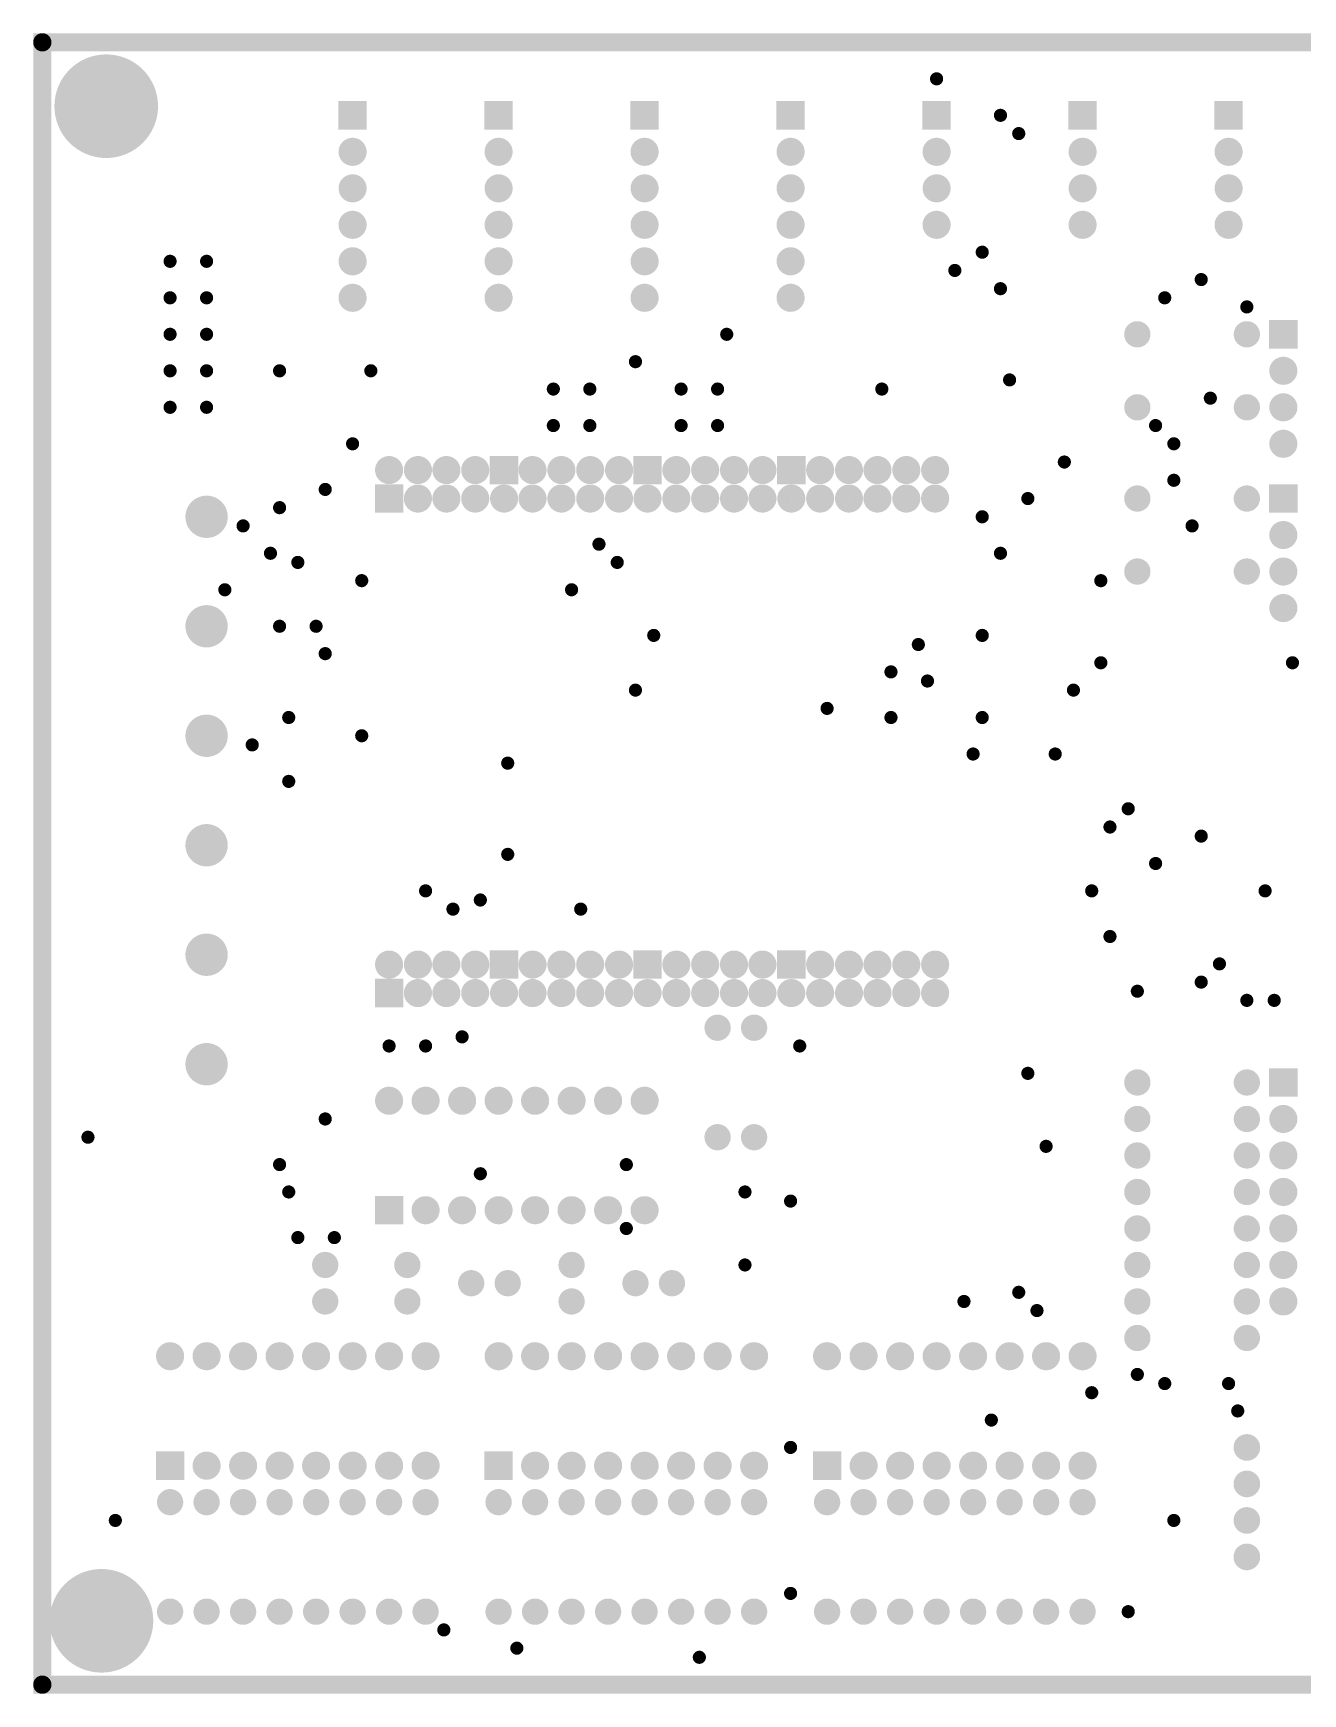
# Model space of a CAD drawing. Extents: x 0.17 to 7.45, y 0.15 to 4.7.
# Drawn here: x 0.171 to 3.649, y 0.146 to 4.696 of the extents above; entities that cross this region are included whole.
import ezdxf

# ---------------------------------------------------------------- set-up
doc = ezdxf.new("R2010")
doc.units = 0

msp = doc.modelspace()

# ---------------------------------------------------------------- linework, layer by layer
at = {"const_width": 0.05}
msp.add_lwpolyline([(0.196, 0.171), (0.196, 4.671), (7.421, 4.671), (7.421, 0.171), (0.196, 0.171)], close=True, dxfattribs=at)
at = {"const_width": 0.025}
for points in [[(0.1835, 4.671, 1), (0.2085, 4.671, 1)], [(0.1835, 0.171, 1), (0.2085, 0.171, 1)], [(0.1835, 0.171, 1), (0.2085, 0.171, 1)]]:
    msp.add_lwpolyline(points, format="xyb", close=True, dxfattribs=at)
at = {"layer": 'GND'}
for points, const_width in [([(0.3, 4.496, 1), (0.442, 4.496, 1)], 0.142), ([(2.637, 4.571, 1), (2.655, 4.571, 1)], 0.018), ([(2.637, 4.571, 1), (2.655, 4.571, 1)], 0.018), ([(2.812, 4.471, 1), (2.83, 4.471, 1)], 0.018), ([(2.862, 4.421, 1), (2.88, 4.421, 1)], 0.018), ([(1.027, 4.371, 1), (1.065, 4.371, 1)], 0.039), ([(1.427, 4.371, 1), (1.465, 4.371, 1)], 0.039), ([(1.827, 4.371, 1), (1.865, 4.371, 1)], 0.039), ([(2.227, 4.371, 1), (2.265, 4.371, 1)], 0.039), ([(2.627, 4.371, 1), (2.665, 4.371, 1)], 0.039), ([(3.027, 4.371, 1), (3.065, 4.371, 1)], 0.039), ([(3.427, 4.371, 1), (3.465, 4.371, 1)], 0.039), ([(1.027, 4.271, 1), (1.065, 4.271, 1)], 0.039), ([(1.427, 4.271, 1), (1.465, 4.271, 1)], 0.039), ([(1.827, 4.271, 1), (1.865, 4.271, 1)], 0.039), ([(2.227, 4.271, 1), (2.265, 4.271, 1)], 0.039), ([(2.627, 4.271, 1), (2.665, 4.271, 1)], 0.039), ([(3.027, 4.271, 1), (3.065, 4.271, 1)], 0.039), ([(3.427, 4.271, 1), (3.465, 4.271, 1)], 0.039), ([(1.027, 4.171, 1), (1.065, 4.171, 1)], 0.039), ([(1.427, 4.171, 1), (1.465, 4.171, 1)], 0.039), ([(1.827, 4.171, 1), (1.865, 4.171, 1)], 0.039), ([(2.227, 4.171, 1), (2.265, 4.171, 1)], 0.039), ([(2.627, 4.171, 1), (2.665, 4.171, 1)], 0.039), ([(3.027, 4.171, 1), (3.065, 4.171, 1)], 0.039), ([(3.427, 4.171, 1), (3.465, 4.171, 1)], 0.039), ([(1.027, 4.071, 1), (1.065, 4.071, 1)], 0.039), ([(1.427, 4.071, 1), (1.465, 4.071, 1)], 0.039), ([(1.827, 4.071, 1), (1.865, 4.071, 1)], 0.039), ([(2.227, 4.071, 1), (2.265, 4.071, 1)], 0.039), ([(2.762, 4.096, 1), (2.78, 4.096, 1)], 0.018), ([(0.537, 4.071, 1), (0.555, 4.071, 1)], 0.018), ([(0.637, 4.071, 1), (0.655, 4.071, 1)], 0.018), ([(2.687, 4.046, 1), (2.705, 4.046, 1)], 0.018), ([(1.027, 3.971, 1), (1.065, 3.971, 1)], 0.039), ([(1.427, 3.971, 1), (1.465, 3.971, 1)], 0.039), ([(1.827, 3.971, 1), (1.865, 3.971, 1)], 0.039), ([(2.227, 3.971, 1), (2.265, 3.971, 1)], 0.039), ([(2.812, 3.996, 1), (2.83, 3.996, 1)], 0.018), ([(3.362, 4.021, 1), (3.38, 4.021, 1)], 0.018), ([(0.537, 3.971, 1), (0.555, 3.971, 1)], 0.018), ([(0.637, 3.971, 1), (0.655, 3.971, 1)], 0.018), ([(3.262, 3.971, 1), (3.28, 3.971, 1)], 0.018), ([(3.487, 3.946, 1), (3.505, 3.946, 1)], 0.018), ([(0.537, 3.871, 1), (0.555, 3.871, 1)], 0.018), ([(0.637, 3.871, 1), (0.655, 3.871, 1)], 0.018), ([(2.062, 3.871, 1), (2.08, 3.871, 1)], 0.018), ([(3.178, 3.871, 1), (3.214, 3.871, 1)], 0.036), ([(3.478, 3.871, 1), (3.514, 3.871, 1)], 0.036), ([(0.537, 3.771, 1), (0.555, 3.771, 1)], 0.018), ([(0.637, 3.771, 1), (0.655, 3.771, 1)], 0.018), ([(0.837, 3.771, 1), (0.855, 3.771, 1)], 0.018), ([(1.087, 3.771, 1), (1.105, 3.771, 1)], 0.018), ([(1.087, 3.771, 1), (1.105, 3.771, 1)], 0.018), ([(1.812, 3.796, 1), (1.83, 3.796, 1)], 0.018), ([(3.577, 3.771, 1), (3.615, 3.771, 1)], 0.039), ([(1.587, 3.721, 1), (1.605, 3.721, 1)], 0.018), ([(1.687, 3.721, 1), (1.705, 3.721, 1)], 0.018), ([(1.937, 3.721, 1), (1.955, 3.721, 1)], 0.018), ([(2.037, 3.721, 1), (2.055, 3.721, 1)], 0.018), ([(2.487, 3.721, 1), (2.505, 3.721, 1)], 0.018), ([(2.837, 3.746, 1), (2.855, 3.746, 1)], 0.018), ([(0.537, 3.671, 1), (0.555, 3.671, 1)], 0.018), ([(0.637, 3.671, 1), (0.655, 3.671, 1)], 0.018), ([(3.178, 3.671, 1), (3.214, 3.671, 1)], 0.036), ([(3.387, 3.696, 1), (3.405, 3.696, 1)], 0.018), ([(3.478, 3.671, 1), (3.514, 3.671, 1)], 0.036), ([(3.577, 3.671, 1), (3.615, 3.671, 1)], 0.039), ([(1.587, 3.621, 1), (1.605, 3.621, 1)], 0.018), ([(1.687, 3.621, 1), (1.705, 3.621, 1)], 0.018), ([(1.937, 3.621, 1), (1.955, 3.621, 1)], 0.018), ([(2.037, 3.621, 1), (2.055, 3.621, 1)], 0.018), ([(3.237, 3.621, 1), (3.255, 3.621, 1)], 0.018), ([(3.577, 3.571, 1), (3.615, 3.571, 1)], 0.039), ([(1.037, 3.571, 1), (1.055, 3.571, 1)], 0.018), ([(3.287, 3.571, 1), (3.305, 3.571, 1)], 0.018), ([(1.127, 3.499, 1), (1.165, 3.499, 1)], 0.039), ([(1.206, 3.499, 1), (1.244, 3.499, 1)], 0.039), ([(1.284, 3.499, 1), (1.322, 3.499, 1)], 0.039), ([(1.363, 3.499, 1), (1.401, 3.499, 1)], 0.039), ([(1.52, 3.499, 1), (1.558, 3.499, 1)], 0.039), ([(1.599, 3.499, 1), (1.637, 3.499, 1)], 0.039), ([(1.678, 3.499, 1), (1.716, 3.499, 1)], 0.039), ([(1.757, 3.499, 1), (1.795, 3.499, 1)], 0.039), ([(1.914, 3.499, 1), (1.952, 3.499, 1)], 0.039), ([(1.993, 3.499, 1), (2.031, 3.499, 1)], 0.039), ([(2.072, 3.499, 1), (2.11, 3.499, 1)], 0.039), ([(2.15, 3.499, 1), (2.188, 3.499, 1)], 0.039), ([(2.308, 3.499, 1), (2.346, 3.499, 1)], 0.039), ([(2.387, 3.499, 1), (2.425, 3.499, 1)], 0.039), ([(2.465, 3.499, 1), (2.503, 3.499, 1)], 0.039), ([(2.544, 3.499, 1), (2.582, 3.499, 1)], 0.039), ([(2.623, 3.499, 1), (2.661, 3.499, 1)], 0.039), ([(2.987, 3.521, 1), (3.005, 3.521, 1)], 0.018), ([(0.962, 3.446, 1), (0.98, 3.446, 1)], 0.018), ([(1.206, 3.421, 1), (1.244, 3.421, 1)], 0.039), ([(1.284, 3.421, 1), (1.322, 3.421, 1)], 0.039), ([(1.363, 3.421, 1), (1.401, 3.421, 1)], 0.039), ([(1.442, 3.421, 1), (1.48, 3.421, 1)], 0.039), ([(1.52, 3.421, 1), (1.558, 3.421, 1)], 0.039), ([(1.599, 3.421, 1), (1.637, 3.421, 1)], 0.039), ([(1.678, 3.421, 1), (1.716, 3.421, 1)], 0.039), ([(1.757, 3.421, 1), (1.795, 3.421, 1)], 0.039), ([(1.835, 3.421, 1), (1.873, 3.421, 1)], 0.039), ([(1.914, 3.421, 1), (1.952, 3.421, 1)], 0.039), ([(1.993, 3.421, 1), (2.031, 3.421, 1)], 0.039), ([(2.072, 3.421, 1), (2.11, 3.421, 1)], 0.039), ([(2.15, 3.421, 1), (2.188, 3.421, 1)], 0.039), ([(2.229, 3.421, 1), (2.267, 3.421, 1)], 0.039), ([(2.308, 3.421, 1), (2.346, 3.421, 1)], 0.039), ([(2.387, 3.421, 1), (2.425, 3.421, 1)], 0.039), ([(2.465, 3.421, 1), (2.503, 3.421, 1)], 0.039), ([(2.544, 3.421, 1), (2.582, 3.421, 1)], 0.039), ([(2.623, 3.421, 1), (2.661, 3.421, 1)], 0.039), ([(3.287, 3.471, 1), (3.305, 3.471, 1)], 0.018), ([(0.617, 3.371, 1), (0.675, 3.371, 1)], 0.058), ([(0.837, 3.396, 1), (0.855, 3.396, 1)], 0.018), ([(2.887, 3.421, 1), (2.905, 3.421, 1)], 0.018), ([(3.178, 3.421, 1), (3.214, 3.421, 1)], 0.036), ([(3.478, 3.421, 1), (3.514, 3.421, 1)], 0.036), ([(2.762, 3.371, 1), (2.78, 3.371, 1)], 0.018), ([(0.737, 3.346, 1), (0.755, 3.346, 1)], 0.018), ([(3.337, 3.346, 1), (3.355, 3.346, 1)], 0.018), ([(3.577, 3.321, 1), (3.615, 3.321, 1)], 0.039), ([(0.812, 3.271, 1), (0.83, 3.271, 1)], 0.018), ([(1.712, 3.296, 1), (1.73, 3.296, 1)], 0.018), ([(2.812, 3.271, 1), (2.83, 3.271, 1)], 0.018), ([(0.887, 3.246, 1), (0.905, 3.246, 1)], 0.018), ([(1.762, 3.246, 1), (1.78, 3.246, 1)], 0.018), ([(3.178, 3.221, 1), (3.214, 3.221, 1)], 0.036), ([(3.478, 3.221, 1), (3.514, 3.221, 1)], 0.036), ([(3.577, 3.221, 1), (3.615, 3.221, 1)], 0.039), ([(0.687, 3.171, 1), (0.705, 3.171, 1)], 0.018), ([(1.062, 3.196, 1), (1.08, 3.196, 1)], 0.018), ([(1.637, 3.171, 1), (1.655, 3.171, 1)], 0.018), ([(1.637, 3.171, 1), (1.655, 3.171, 1)], 0.018), ([(3.087, 3.196, 1), (3.105, 3.196, 1)], 0.018), ([(3.577, 3.121, 1), (3.615, 3.121, 1)], 0.039), ([(0.617, 3.071, 1), (0.675, 3.071, 1)], 0.058), ([(0.837, 3.071, 1), (0.855, 3.071, 1)], 0.018), ([(0.937, 3.071, 1), (0.955, 3.071, 1)], 0.018), ([(1.862, 3.046, 1), (1.88, 3.046, 1)], 0.018), ([(2.762, 3.046, 1), (2.78, 3.046, 1)], 0.018), ([(0.962, 2.996, 1), (0.98, 2.996, 1)], 0.018), ([(2.587, 3.021, 1), (2.605, 3.021, 1)], 0.018), ([(2.512, 2.946, 1), (2.53, 2.946, 1)], 0.018), ([(3.087, 2.971, 1), (3.105, 2.971, 1)], 0.018), ([(3.612, 2.971, 1), (3.63, 2.971, 1)], 0.018), ([(1.812, 2.896, 1), (1.83, 2.896, 1)], 0.018), ([(1.812, 2.896, 1), (1.83, 2.896, 1)], 0.018), ([(2.612, 2.921, 1), (2.63, 2.921, 1)], 0.018), ([(3.012, 2.896, 1), (3.03, 2.896, 1)], 0.018), ([(0.617, 2.771, 1), (0.675, 2.771, 1)], 0.058), ([(0.862, 2.821, 1), (0.88, 2.821, 1)], 0.018), ([(2.337, 2.846, 1), (2.355, 2.846, 1)], 0.018), ([(2.512, 2.821, 1), (2.53, 2.821, 1)], 0.018), ([(2.762, 2.821, 1), (2.78, 2.821, 1)], 0.018), ([(1.062, 2.771, 1), (1.08, 2.771, 1)], 0.018), ([(0.762, 2.746, 1), (0.78, 2.746, 1)], 0.018), ([(2.737, 2.721, 1), (2.755, 2.721, 1)], 0.018), ([(2.962, 2.721, 1), (2.98, 2.721, 1)], 0.018), ([(1.462, 2.696, 1), (1.48, 2.696, 1)], 0.018), ([(0.862, 2.646, 1), (0.88, 2.646, 1)], 0.018), ([(3.162, 2.571, 1), (3.18, 2.571, 1)], 0.018), ([(0.617, 2.471, 1), (0.675, 2.471, 1)], 0.058), ([(3.112, 2.521, 1), (3.13, 2.521, 1)], 0.018), ([(3.362, 2.496, 1), (3.38, 2.496, 1)], 0.018), ([(1.462, 2.446, 1), (1.48, 2.446, 1)], 0.018), ([(3.237, 2.421, 1), (3.255, 2.421, 1)], 0.018), ([(1.237, 2.346, 1), (1.255, 2.346, 1)], 0.018), ([(1.387, 2.321, 1), (1.405, 2.321, 1)], 0.018), ([(3.062, 2.346, 1), (3.08, 2.346, 1)], 0.018), ([(3.537, 2.346, 1), (3.555, 2.346, 1)], 0.018), ([(1.312, 2.296, 1), (1.33, 2.296, 1)], 0.018), ([(1.662, 2.296, 1), (1.68, 2.296, 1)], 0.018), ([(3.112, 2.221, 1), (3.13, 2.221, 1)], 0.018), ([(0.617, 2.171, 1), (0.675, 2.171, 1)], 0.058), ([(1.127, 2.144, 1), (1.165, 2.144, 1)], 0.039), ([(1.206, 2.144, 1), (1.244, 2.144, 1)], 0.039), ([(1.284, 2.144, 1), (1.322, 2.144, 1)], 0.039), ([(1.363, 2.144, 1), (1.401, 2.144, 1)], 0.039), ([(1.52, 2.144, 1), (1.558, 2.144, 1)], 0.039), ([(1.599, 2.144, 1), (1.637, 2.144, 1)], 0.039), ([(1.678, 2.144, 1), (1.716, 2.144, 1)], 0.039), ([(1.757, 2.144, 1), (1.795, 2.144, 1)], 0.039), ([(1.914, 2.144, 1), (1.952, 2.144, 1)], 0.039), ([(1.993, 2.144, 1), (2.031, 2.144, 1)], 0.039), ([(2.072, 2.144, 1), (2.11, 2.144, 1)], 0.039), ([(2.15, 2.144, 1), (2.188, 2.144, 1)], 0.039), ([(2.308, 2.144, 1), (2.346, 2.144, 1)], 0.039), ([(2.387, 2.144, 1), (2.425, 2.144, 1)], 0.039), ([(2.465, 2.144, 1), (2.503, 2.144, 1)], 0.039), ([(2.544, 2.144, 1), (2.582, 2.144, 1)], 0.039), ([(2.623, 2.144, 1), (2.661, 2.144, 1)], 0.039), ([(3.412, 2.146, 1), (3.43, 2.146, 1)], 0.018), ([(1.206, 2.066, 1), (1.244, 2.066, 1)], 0.039), ([(1.284, 2.066, 1), (1.322, 2.066, 1)], 0.039), ([(1.363, 2.066, 1), (1.401, 2.066, 1)], 0.039), ([(1.442, 2.066, 1), (1.48, 2.066, 1)], 0.039), ([(1.52, 2.066, 1), (1.558, 2.066, 1)], 0.039), ([(1.599, 2.066, 1), (1.637, 2.066, 1)], 0.039), ([(1.678, 2.066, 1), (1.716, 2.066, 1)], 0.039), ([(1.757, 2.066, 1), (1.795, 2.066, 1)], 0.039), ([(1.835, 2.066, 1), (1.873, 2.066, 1)], 0.039), ([(1.914, 2.066, 1), (1.952, 2.066, 1)], 0.039), ([(1.993, 2.066, 1), (2.031, 2.066, 1)], 0.039), ([(2.072, 2.066, 1), (2.11, 2.066, 1)], 0.039), ([(2.15, 2.066, 1), (2.188, 2.066, 1)], 0.039), ([(2.229, 2.066, 1), (2.267, 2.066, 1)], 0.039), ([(2.308, 2.066, 1), (2.346, 2.066, 1)], 0.039), ([(2.387, 2.066, 1), (2.425, 2.066, 1)], 0.039), ([(2.465, 2.066, 1), (2.503, 2.066, 1)], 0.039), ([(2.544, 2.066, 1), (2.582, 2.066, 1)], 0.039), ([(2.623, 2.066, 1), (2.661, 2.066, 1)], 0.039), ([(3.362, 2.096, 1), (3.38, 2.096, 1)], 0.018), ([(3.187, 2.071, 1), (3.205, 2.071, 1)], 0.018), ([(3.487, 2.046, 1), (3.505, 2.046, 1)], 0.018), ([(3.562, 2.046, 1), (3.58, 2.046, 1)], 0.018), ([(2.028, 1.971, 1), (2.064, 1.971, 1)], 0.036), ([(2.128, 1.971, 1), (2.164, 1.971, 1)], 0.036), ([(1.337, 1.946, 1), (1.355, 1.946, 1)], 0.018), ([(0.617, 1.871, 1), (0.675, 1.871, 1)], 0.058), ([(1.137, 1.921, 1), (1.155, 1.921, 1)], 0.018), ([(1.237, 1.921, 1), (1.255, 1.921, 1)], 0.018), ([(2.262, 1.921, 1), (2.28, 1.921, 1)], 0.018), ([(2.887, 1.846, 1), (2.905, 1.846, 1)], 0.018), ([(3.178, 1.821, 1), (3.214, 1.821, 1)], 0.036), ([(3.478, 1.821, 1), (3.514, 1.821, 1)], 0.036), ([(1.127, 1.771, 1), (1.165, 1.771, 1)], 0.039), ([(1.227, 1.771, 1), (1.265, 1.771, 1)], 0.039), ([(1.327, 1.771, 1), (1.365, 1.771, 1)], 0.039), ([(1.427, 1.771, 1), (1.465, 1.771, 1)], 0.039), ([(1.527, 1.771, 1), (1.565, 1.771, 1)], 0.039), ([(1.627, 1.771, 1), (1.665, 1.771, 1)], 0.039), ([(1.727, 1.771, 1), (1.765, 1.771, 1)], 0.039), ([(1.827, 1.771, 1), (1.865, 1.771, 1)], 0.039), ([(0.962, 1.721, 1), (0.98, 1.721, 1)], 0.018), ([(3.178, 1.721, 1), (3.214, 1.721, 1)], 0.036), ([(3.478, 1.721, 1), (3.514, 1.721, 1)], 0.036), ([(3.577, 1.721, 1), (3.615, 1.721, 1)], 0.039), ([(0.312, 1.671, 1), (0.33, 1.671, 1)], 0.018), ([(2.028, 1.671, 1), (2.064, 1.671, 1)], 0.036), ([(2.128, 1.671, 1), (2.164, 1.671, 1)], 0.036), ([(2.937, 1.646, 1), (2.955, 1.646, 1)], 0.018), ([(3.178, 1.621, 1), (3.214, 1.621, 1)], 0.036), ([(3.478, 1.621, 1), (3.514, 1.621, 1)], 0.036), ([(3.577, 1.621, 1), (3.615, 1.621, 1)], 0.039), ([(0.837, 1.596, 1), (0.855, 1.596, 1)], 0.018), ([(1.787, 1.596, 1), (1.805, 1.596, 1)], 0.018), ([(1.387, 1.571, 1), (1.405, 1.571, 1)], 0.018), ([(3.178, 1.521, 1), (3.214, 1.521, 1)], 0.036), ([(3.478, 1.521, 1), (3.514, 1.521, 1)], 0.036), ([(3.577, 1.521, 1), (3.615, 1.521, 1)], 0.039), ([(0.862, 1.521, 1), (0.88, 1.521, 1)], 0.018), ([(1.227, 1.471, 1), (1.265, 1.471, 1)], 0.039), ([(1.327, 1.471, 1), (1.365, 1.471, 1)], 0.039), ([(1.427, 1.471, 1), (1.465, 1.471, 1)], 0.039), ([(1.527, 1.471, 1), (1.565, 1.471, 1)], 0.039), ([(1.627, 1.471, 1), (1.665, 1.471, 1)], 0.039), ([(1.727, 1.471, 1), (1.765, 1.471, 1)], 0.039), ([(1.827, 1.471, 1), (1.865, 1.471, 1)], 0.039), ([(2.112, 1.521, 1), (2.13, 1.521, 1)], 0.018), ([(2.237, 1.496, 1), (2.255, 1.496, 1)], 0.018), ([(3.178, 1.421, 1), (3.214, 1.421, 1)], 0.036), ([(3.478, 1.421, 1), (3.514, 1.421, 1)], 0.036), ([(3.577, 1.421, 1), (3.615, 1.421, 1)], 0.039), ([(0.887, 1.396, 1), (0.905, 1.396, 1)], 0.018), ([(0.987, 1.396, 1), (1.005, 1.396, 1)], 0.018), ([(1.787, 1.421, 1), (1.805, 1.421, 1)], 0.018), ([(0.953, 1.321, 1), (0.989, 1.321, 1)], 0.036), ([(1.178, 1.321, 1), (1.214, 1.321, 1)], 0.036), ([(1.628, 1.321, 1), (1.664, 1.321, 1)], 0.036), ([(2.112, 1.321, 1), (2.13, 1.321, 1)], 0.018), ([(3.178, 1.321, 1), (3.214, 1.321, 1)], 0.036), ([(3.478, 1.321, 1), (3.514, 1.321, 1)], 0.036), ([(3.577, 1.321, 1), (3.615, 1.321, 1)], 0.039), ([(1.353, 1.271, 1), (1.389, 1.271, 1)], 0.036), ([(1.453, 1.271, 1), (1.489, 1.271, 1)], 0.036), ([(1.803, 1.271, 1), (1.839, 1.271, 1)], 0.036), ([(1.903, 1.271, 1), (1.939, 1.271, 1)], 0.036), ([(0.953, 1.221, 1), (0.989, 1.221, 1)], 0.036), ([(1.178, 1.221, 1), (1.214, 1.221, 1)], 0.036), ([(1.628, 1.221, 1), (1.664, 1.221, 1)], 0.036), ([(2.712, 1.221, 1), (2.73, 1.221, 1)], 0.018), ([(2.862, 1.246, 1), (2.88, 1.246, 1)], 0.018), ([(3.178, 1.221, 1), (3.214, 1.221, 1)], 0.036), ([(3.478, 1.221, 1), (3.514, 1.221, 1)], 0.036), ([(3.577, 1.221, 1), (3.615, 1.221, 1)], 0.039), ([(2.912, 1.196, 1), (2.93, 1.196, 1)], 0.018), ([(3.178, 1.121, 1), (3.214, 1.121, 1)], 0.036), ([(3.478, 1.121, 1), (3.514, 1.121, 1)], 0.036), ([(0.527, 1.071, 1), (0.565, 1.071, 1)], 0.039), ([(0.627, 1.071, 1), (0.665, 1.071, 1)], 0.039), ([(0.727, 1.071, 1), (0.765, 1.071, 1)], 0.039), ([(0.827, 1.071, 1), (0.865, 1.071, 1)], 0.039), ([(0.927, 1.071, 1), (0.965, 1.071, 1)], 0.039), ([(1.027, 1.071, 1), (1.065, 1.071, 1)], 0.039), ([(1.127, 1.071, 1), (1.165, 1.071, 1)], 0.039), ([(1.227, 1.071, 1), (1.265, 1.071, 1)], 0.039), ([(1.427, 1.071, 1), (1.465, 1.071, 1)], 0.039), ([(1.527, 1.071, 1), (1.565, 1.071, 1)], 0.039), ([(1.627, 1.071, 1), (1.665, 1.071, 1)], 0.039), ([(1.727, 1.071, 1), (1.765, 1.071, 1)], 0.039), ([(1.827, 1.071, 1), (1.865, 1.071, 1)], 0.039), ([(1.927, 1.071, 1), (1.965, 1.071, 1)], 0.039), ([(2.027, 1.071, 1), (2.065, 1.071, 1)], 0.039), ([(2.127, 1.071, 1), (2.165, 1.071, 1)], 0.039), ([(2.327, 1.071, 1), (2.365, 1.071, 1)], 0.039), ([(2.427, 1.071, 1), (2.465, 1.071, 1)], 0.039), ([(2.527, 1.071, 1), (2.565, 1.071, 1)], 0.039), ([(2.627, 1.071, 1), (2.665, 1.071, 1)], 0.039), ([(2.727, 1.071, 1), (2.765, 1.071, 1)], 0.039), ([(2.827, 1.071, 1), (2.865, 1.071, 1)], 0.039), ([(2.927, 1.071, 1), (2.965, 1.071, 1)], 0.039), ([(3.027, 1.071, 1), (3.065, 1.071, 1)], 0.039), ([(3.187, 1.021, 1), (3.205, 1.021, 1)], 0.018), ([(3.262, 0.996, 1), (3.28, 0.996, 1)], 0.018), ([(3.437, 0.996, 1), (3.455, 0.996, 1)], 0.018), ([(3.062, 0.971, 1), (3.08, 0.971, 1)], 0.018), ([(2.787, 0.896, 1), (2.805, 0.896, 1)], 0.018), ([(3.462, 0.921, 1), (3.48, 0.921, 1)], 0.018), ([(2.237, 0.821, 1), (2.255, 0.821, 1)], 0.018), ([(3.478, 0.821, 1), (3.514, 0.821, 1)], 0.037), ([(0.627, 0.771, 1), (0.665, 0.771, 1)], 0.039), ([(0.727, 0.771, 1), (0.765, 0.771, 1)], 0.039), ([(0.827, 0.771, 1), (0.865, 0.771, 1)], 0.039), ([(0.927, 0.771, 1), (0.965, 0.771, 1)], 0.039), ([(1.027, 0.771, 1), (1.065, 0.771, 1)], 0.039), ([(1.127, 0.771, 1), (1.165, 0.771, 1)], 0.039), ([(1.227, 0.771, 1), (1.265, 0.771, 1)], 0.039), ([(1.527, 0.771, 1), (1.565, 0.771, 1)], 0.039), ([(1.627, 0.771, 1), (1.665, 0.771, 1)], 0.039), ([(1.727, 0.771, 1), (1.765, 0.771, 1)], 0.039), ([(1.827, 0.771, 1), (1.865, 0.771, 1)], 0.039), ([(1.927, 0.771, 1), (1.965, 0.771, 1)], 0.039), ([(2.027, 0.771, 1), (2.065, 0.771, 1)], 0.039), ([(2.127, 0.771, 1), (2.165, 0.771, 1)], 0.039), ([(2.427, 0.771, 1), (2.465, 0.771, 1)], 0.039), ([(2.527, 0.771, 1), (2.565, 0.771, 1)], 0.039), ([(2.627, 0.771, 1), (2.665, 0.771, 1)], 0.039), ([(2.727, 0.771, 1), (2.765, 0.771, 1)], 0.039), ([(2.827, 0.771, 1), (2.865, 0.771, 1)], 0.039), ([(2.927, 0.771, 1), (2.965, 0.771, 1)], 0.039), ([(3.027, 0.771, 1), (3.065, 0.771, 1)], 0.039), ([(3.478, 0.721, 1), (3.514, 0.721, 1)], 0.037), ([(0.528, 0.671, 1), (0.564, 0.671, 1)], 0.036), ([(0.628, 0.671, 1), (0.664, 0.671, 1)], 0.036), ([(0.728, 0.671, 1), (0.764, 0.671, 1)], 0.036), ([(0.828, 0.671, 1), (0.864, 0.671, 1)], 0.036), ([(0.928, 0.671, 1), (0.964, 0.671, 1)], 0.036), ([(1.028, 0.671, 1), (1.064, 0.671, 1)], 0.036), ([(1.128, 0.671, 1), (1.164, 0.671, 1)], 0.036), ([(1.228, 0.671, 1), (1.264, 0.671, 1)], 0.036), ([(1.428, 0.671, 1), (1.464, 0.671, 1)], 0.036), ([(1.528, 0.671, 1), (1.564, 0.671, 1)], 0.036), ([(1.628, 0.671, 1), (1.664, 0.671, 1)], 0.036), ([(1.728, 0.671, 1), (1.764, 0.671, 1)], 0.036), ([(1.828, 0.671, 1), (1.864, 0.671, 1)], 0.036), ([(1.928, 0.671, 1), (1.964, 0.671, 1)], 0.036), ([(2.028, 0.671, 1), (2.064, 0.671, 1)], 0.036), ([(2.128, 0.671, 1), (2.164, 0.671, 1)], 0.036), ([(2.328, 0.671, 1), (2.364, 0.671, 1)], 0.036), ([(2.428, 0.671, 1), (2.464, 0.671, 1)], 0.036), ([(2.528, 0.671, 1), (2.564, 0.671, 1)], 0.036), ([(2.628, 0.671, 1), (2.664, 0.671, 1)], 0.036), ([(2.728, 0.671, 1), (2.764, 0.671, 1)], 0.036), ([(2.828, 0.671, 1), (2.864, 0.671, 1)], 0.036), ([(2.928, 0.671, 1), (2.964, 0.671, 1)], 0.036), ([(3.028, 0.671, 1), (3.064, 0.671, 1)], 0.036), ([(0.387, 0.621, 1), (0.405, 0.621, 1)], 0.018), ([(3.287, 0.621, 1), (3.305, 0.621, 1)], 0.018), ([(3.478, 0.621, 1), (3.514, 0.621, 1)], 0.037), ([(3.478, 0.521, 1), (3.514, 0.521, 1)], 0.037), ([(0.287, 0.346, 1), (0.429, 0.346, 1)], 0.142), ([(2.237, 0.421, 1), (2.255, 0.421, 1)], 0.018), ([(0.528, 0.371, 1), (0.564, 0.371, 1)], 0.036), ([(0.628, 0.371, 1), (0.664, 0.371, 1)], 0.036), ([(0.728, 0.371, 1), (0.764, 0.371, 1)], 0.036), ([(0.828, 0.371, 1), (0.864, 0.371, 1)], 0.036), ([(0.928, 0.371, 1), (0.964, 0.371, 1)], 0.036), ([(1.028, 0.371, 1), (1.064, 0.371, 1)], 0.036), ([(1.128, 0.371, 1), (1.164, 0.371, 1)], 0.036), ([(1.228, 0.371, 1), (1.264, 0.371, 1)], 0.036), ([(1.428, 0.371, 1), (1.464, 0.371, 1)], 0.036), ([(1.528, 0.371, 1), (1.564, 0.371, 1)], 0.036), ([(1.628, 0.371, 1), (1.664, 0.371, 1)], 0.036), ([(1.728, 0.371, 1), (1.764, 0.371, 1)], 0.036), ([(1.828, 0.371, 1), (1.864, 0.371, 1)], 0.036), ([(1.928, 0.371, 1), (1.964, 0.371, 1)], 0.036), ([(2.028, 0.371, 1), (2.064, 0.371, 1)], 0.036), ([(2.128, 0.371, 1), (2.164, 0.371, 1)], 0.036), ([(2.328, 0.371, 1), (2.364, 0.371, 1)], 0.036), ([(2.428, 0.371, 1), (2.464, 0.371, 1)], 0.036), ([(2.528, 0.371, 1), (2.564, 0.371, 1)], 0.036), ([(2.628, 0.371, 1), (2.664, 0.371, 1)], 0.036), ([(2.728, 0.371, 1), (2.764, 0.371, 1)], 0.036), ([(2.828, 0.371, 1), (2.864, 0.371, 1)], 0.036), ([(2.928, 0.371, 1), (2.964, 0.371, 1)], 0.036), ([(3.028, 0.371, 1), (3.064, 0.371, 1)], 0.036), ([(3.162, 0.371, 1), (3.18, 0.371, 1)], 0.018), ([(1.287, 0.321, 1), (1.305, 0.321, 1)], 0.018), ([(1.487, 0.271, 1), (1.505, 0.271, 1)], 0.018), ([(1.987, 0.246, 1), (2.005, 0.246, 1)], 0.018)]:
    msp.add_lwpolyline(points, format="xyb", close=True, dxfattribs=dict(at, const_width=const_width))
for points in [[(1.007, 4.432), (1.085, 4.432), (1.007, 4.51), (1.085, 4.51)], [(1.407, 4.432), (1.485, 4.432), (1.407, 4.51), (1.485, 4.51)], [(1.807, 4.432), (1.885, 4.432), (1.807, 4.51), (1.885, 4.51)], [(2.207, 4.432), (2.285, 4.432), (2.207, 4.51), (2.285, 4.51)], [(2.607, 4.432), (2.685, 4.432), (2.607, 4.51), (2.685, 4.51)], [(3.007, 4.432), (3.085, 4.432), (3.007, 4.51), (3.085, 4.51)], [(3.407, 4.432), (3.485, 4.432), (3.407, 4.51), (3.485, 4.51)], [(3.557, 3.832), (3.635, 3.832), (3.557, 3.91), (3.635, 3.91)], [(1.422, 3.46), (1.5, 3.46), (1.422, 3.538), (1.5, 3.538)], [(1.815, 3.46), (1.893, 3.46), (1.815, 3.538), (1.893, 3.538)], [(2.209, 3.46), (2.287, 3.46), (2.209, 3.538), (2.287, 3.538)], [(1.107, 3.382), (1.185, 3.382), (1.107, 3.46), (1.185, 3.46)], [(3.557, 3.382), (3.635, 3.382), (3.557, 3.46), (3.635, 3.46)], [(1.422, 2.105), (1.5, 2.105), (1.422, 2.183), (1.5, 2.183)], [(1.815, 2.105), (1.893, 2.105), (1.815, 2.183), (1.893, 2.183)], [(2.209, 2.105), (2.287, 2.105), (2.209, 2.183), (2.287, 2.183)], [(1.107, 2.027), (1.185, 2.027), (1.107, 2.105), (1.185, 2.105)], [(3.557, 1.782), (3.635, 1.782), (3.557, 1.86), (3.635, 1.86)], [(1.107, 1.432), (1.185, 1.432), (1.107, 1.51), (1.185, 1.51)], [(0.507, 0.732), (0.585, 0.732), (0.507, 0.81), (0.585, 0.81)], [(1.407, 0.732), (1.485, 0.732), (1.407, 0.81), (1.485, 0.81)], [(2.307, 0.732), (2.385, 0.732), (2.307, 0.81), (2.385, 0.81)]]:
    msp.add_solid(points, dxfattribs=at)

doc.saveas('drawing.dxf')
